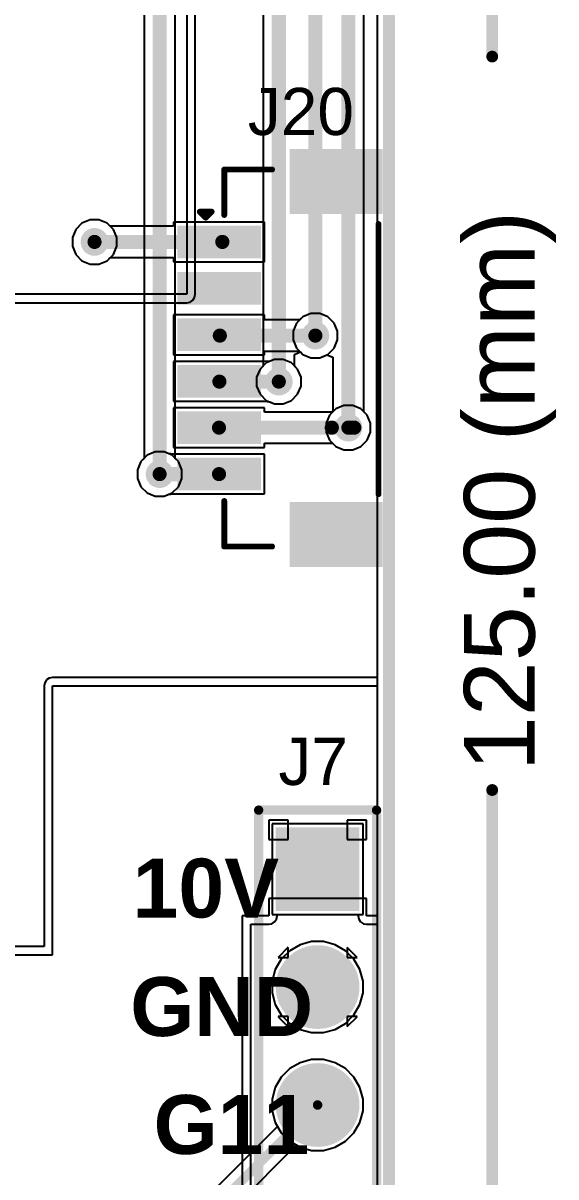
# Model space of a CAD drawing. Header units: inches. Extents: x 0 to 5376, y 0 to 5416.
# Drawn here: x 42.12 to 53.6, y 45.87 to 70.71 of the extents above; entities that cross this region are included whole.
import ezdxf

# ---------------------------------------------------------------- set-up
doc = ezdxf.new("R2010")
doc.units = ezdxf.units.IN
for name, color, linetype in [('Board Outline', 216, 'Continuous'), ('Bottom Layer', 5, 'Continuous'), ('Bottom Solder', 6, 'Continuous'), ('Dimensions', 6, 'Continuous'), ('Layer 1', 16, 'Continuous'), ('Layer 2', 76, 'Continuous'), ('Multi-Layer', 9, 'Continuous'), ('Pad Holes', 156, 'Continuous'), ('Top Layer', 1, 'Continuous'), ('Top Overlay', 2, 'Continuous'), ('Top Paste', 8, 'Continuous'), ('Top Solder', 216, 'Continuous'), ('Via Holes', 16, 'Continuous')]:
    doc.layers.add(name, color=color, linetype=linetype)
doc.styles.add('Arial', font='', dxfattribs={"height": 0.2})
doc.styles.add('Arial_Bold', font='', dxfattribs={"height": 0.2})
doc.styles.get('Arial').set_extended_font_data('Arial')
doc.styles.get('Arial_Bold').set_extended_font_data('Arial', bold=True)

msp = doc.modelspace()

# ---------------------------------------------------------------- hatches: boundary and pattern name
at = {"layer": 'Bottom Layer'}
h = msp.add_hatch(color=5, dxfattribs=at)
edge = h.paths.add_edge_path()
edge.add_arc((43.655, 66), 0.3, 0, 360)
h = msp.add_hatch(color=5, dxfattribs=at)
edge = h.paths.add_edge_path()
edge.add_arc((48.412, 63.983), 0.3, 0, 360)
h = msp.add_hatch(color=5, dxfattribs=at)
edge = h.paths.add_edge_path()
edge.add_arc((47.625, 62.992), 0.3, 0, 360)
h = msp.add_hatch(color=5, dxfattribs=at)
edge = h.paths.add_edge_path()
edge.add_arc((49.124, 62.001), 0.3, 0, 360)
h = msp.add_hatch(color=5, dxfattribs=at)
edge = h.paths.add_edge_path()
edge.add_arc((45.057, 61), 0.3, 0, 360)
msp.add_hatch(color=5, dxfattribs=at).paths.add_polyline_path([(49.261, 53.294), (49.261, 51.694), (47.661, 51.694), (47.661, 53.294)])
h = msp.add_hatch(color=5, dxfattribs=at)
edge = h.paths.add_edge_path()
edge.add_arc((48.461, 49.954), 0.8, 0, 360)
h = msp.add_hatch(color=5, dxfattribs=at)
edge = h.paths.add_edge_path()
edge.add_arc((48.461, 47.414), 0.8, 0, 360)
at = {"layer": 'Bottom Solder'}
msp.add_hatch(color=6, dxfattribs=at).paths.add_polyline_path([(49.363, 53.396), (49.363, 51.593), (47.56, 51.593), (47.56, 53.396)])
h = msp.add_hatch(color=6, dxfattribs=at)
edge = h.paths.add_edge_path()
edge.add_arc((48.461, 49.954), 0.902, 0, 360)
h = msp.add_hatch(color=6, dxfattribs=at)
edge = h.paths.add_edge_path()
edge.add_arc((48.461, 47.414), 0.902, 0, 360)
at = {"layer": 'Layer 1'}
h = msp.add_hatch(color=16, dxfattribs=at)
edge = h.paths.add_edge_path()
edge.add_arc((43.655, 66), 0.3, 0, 360)
h = msp.add_hatch(color=16, dxfattribs=at)
edge = h.paths.add_edge_path()
edge.add_arc((48.412, 63.983), 0.3, 0, 360)
h = msp.add_hatch(color=16, dxfattribs=at)
edge = h.paths.add_edge_path()
edge.add_arc((47.625, 62.992), 0.3, 0, 360)
h = msp.add_hatch(color=16, dxfattribs=at)
edge = h.paths.add_edge_path()
edge.add_arc((49.124, 62.001), 0.3, 0, 360)
h = msp.add_hatch(color=16, dxfattribs=at)
edge = h.paths.add_edge_path()
edge.add_arc((45.057, 61), 0.3, 0, 360)
msp.add_hatch(color=16, dxfattribs=at).paths.add_polyline_path([(49.261, 53.294), (49.261, 51.694), (47.661, 51.694), (47.661, 53.294)])
h = msp.add_hatch(color=16, dxfattribs=at)
edge = h.paths.add_edge_path()
edge.add_arc((48.461, 49.954), 0.8, 0, 360)
h = msp.add_hatch(color=16, dxfattribs=at)
edge = h.paths.add_edge_path()
edge.add_arc((48.461, 47.414), 0.8, 0, 360)
at = {"layer": 'Layer 2'}
h = msp.add_hatch(color=76, dxfattribs=at)
edge = h.paths.add_edge_path()
edge.add_arc((43.655, 66), 0.3, 0, 360)
h = msp.add_hatch(color=76, dxfattribs=at)
edge = h.paths.add_edge_path()
edge.add_arc((48.412, 63.983), 0.3, 0, 360)
h = msp.add_hatch(color=76, dxfattribs=at)
edge = h.paths.add_edge_path()
edge.add_arc((47.625, 62.992), 0.3, 0, 360)
h = msp.add_hatch(color=76, dxfattribs=at)
edge = h.paths.add_edge_path()
edge.add_arc((49.124, 62.001), 0.3, 0, 360)
h = msp.add_hatch(color=76, dxfattribs=at)
edge = h.paths.add_edge_path()
edge.add_arc((45.057, 61), 0.3, 0, 360)
msp.add_hatch(color=76, dxfattribs=at).paths.add_polyline_path([(49.261, 53.294), (49.261, 51.694), (47.661, 51.694), (47.661, 53.294)])
h = msp.add_hatch(color=76, dxfattribs=at)
edge = h.paths.add_edge_path()
edge.add_arc((48.461, 49.954), 0.8, 0, 360)
h = msp.add_hatch(color=76, dxfattribs=at)
edge = h.paths.add_edge_path()
edge.add_arc((48.461, 47.414), 0.8, 0, 360)
at = {"layer": 'Multi-Layer'}
msp.add_hatch(color=9, dxfattribs=at).paths.add_polyline_path([(49.261, 53.294), (49.261, 51.694), (47.661, 51.694), (47.661, 53.294)])
h = msp.add_hatch(color=9, dxfattribs=at)
edge = h.paths.add_edge_path()
edge.add_arc((48.461, 49.954), 0.8, 0, 360)
h = msp.add_hatch(color=9, dxfattribs=at)
edge = h.paths.add_edge_path()
edge.add_arc((48.461, 47.414), 0.8, 0, 360)
at = {"layer": 'Pad Holes'}
h = msp.add_hatch(color=7, dxfattribs=at)
edge = h.paths.add_edge_path()
edge.add_arc((48.461, 52.494), 0.475, 0, 360)
h = msp.add_hatch(color=7, dxfattribs=at)
edge = h.paths.add_edge_path()
edge.add_arc((48.461, 49.954), 0.475, 0, 360)
h = msp.add_hatch(color=7, dxfattribs=at)
edge = h.paths.add_edge_path()
edge.add_arc((48.461, 47.414), 0.475, 0, 360)
at = {"layer": 'Top Layer'}
for points in [[(49.762, 67.9), (49.762, 66.7), (47.962, 66.7), (47.962, 67.9)], [(47.137, 66.25), (47.137, 65.75), (45.537, 65.75), (45.537, 66.25)], [(47.137, 65.25), (47.137, 64.75), (45.537, 64.75), (45.537, 65.25)], [(47.137, 64.25), (47.137, 63.75), (45.537, 63.75), (45.537, 64.25)], [(47.137, 63.25), (47.137, 62.75), (45.537, 62.75), (45.537, 63.25)], [(47.137, 62.25), (47.137, 61.75), (45.537, 61.75), (45.537, 62.25)], [(47.137, 61.25), (47.137, 60.75), (45.537, 60.75), (45.537, 61.25)], [(49.762, 60.3), (49.762, 59.1), (47.962, 59.1), (47.962, 60.3)], [(49.261, 53.294), (49.261, 51.694), (47.661, 51.694), (47.661, 53.294)]]:
    msp.add_hatch(color=1, dxfattribs=at).paths.add_polyline_path(points)
h = msp.add_hatch(color=1, dxfattribs=at)
edge = h.paths.add_edge_path()
edge.add_arc((43.655, 66), 0.3, 0, 360)
h = msp.add_hatch(color=1, dxfattribs=at)
edge = h.paths.add_edge_path()
edge.add_arc((48.412, 63.983), 0.3, 0, 360)
h = msp.add_hatch(color=1, dxfattribs=at)
edge = h.paths.add_edge_path()
edge.add_arc((47.625, 62.992), 0.3, 0, 360)
h = msp.add_hatch(color=1, dxfattribs=at)
edge = h.paths.add_edge_path()
edge.add_arc((49.124, 62.001), 0.3, 0, 360)
h = msp.add_hatch(color=1, dxfattribs=at)
edge = h.paths.add_edge_path()
edge.add_arc((45.057, 61), 0.3, 0, 360)
h = msp.add_hatch(color=1, dxfattribs=at)
edge = h.paths.add_edge_path()
edge.add_arc((48.461, 49.954), 0.8, 0, 360)
h = msp.add_hatch(color=1, dxfattribs=at)
edge = h.paths.add_edge_path()
edge.add_arc((48.461, 47.414), 0.8, 0, 360)
at = {"layer": 'Top Paste'}
for points in [[(49.762, 67.9), (49.762, 66.7), (47.962, 66.7), (47.962, 67.9)], [(47.137, 66.25), (47.137, 65.75), (45.537, 65.75), (45.537, 66.25)], [(47.137, 65.25), (47.137, 64.75), (45.537, 64.75), (45.537, 65.25)], [(47.137, 64.25), (47.137, 63.75), (45.537, 63.75), (45.537, 64.25)], [(47.137, 63.25), (47.137, 62.75), (45.537, 62.75), (45.537, 63.25)], [(47.137, 62.25), (47.137, 61.75), (45.537, 61.75), (45.537, 62.25)], [(47.137, 61.25), (47.137, 60.75), (45.537, 60.75), (45.537, 61.25)], [(49.762, 60.3), (49.762, 59.1), (47.962, 59.1), (47.962, 60.3)]]:
    msp.add_hatch(color=8, dxfattribs=at).paths.add_polyline_path(points)
at = {"layer": 'Top Solder'}
for points in [[(49.864, 68.002), (49.864, 66.598), (47.86, 66.598), (47.86, 68.002)], [(47.239, 66.352), (47.239, 65.648), (45.436, 65.648), (45.436, 66.352)], [(47.239, 65.352), (47.239, 64.648), (45.436, 64.648), (45.436, 65.352)], [(47.239, 64.352), (47.239, 63.648), (45.436, 63.648), (45.436, 64.352)], [(47.239, 63.352), (47.239, 62.648), (45.436, 62.648), (45.436, 63.352)], [(47.239, 62.352), (47.239, 61.648), (45.436, 61.648), (45.436, 62.352)], [(47.239, 61.352), (47.239, 60.648), (45.436, 60.648), (45.436, 61.352)], [(49.864, 60.402), (49.864, 58.998), (47.86, 58.998), (47.86, 60.402)], [(49.363, 53.396), (49.363, 51.593), (47.56, 51.593), (47.56, 53.396)]]:
    msp.add_hatch(color=216, dxfattribs=at).paths.add_polyline_path(points)
h = msp.add_hatch(color=216, dxfattribs=at)
edge = h.paths.add_edge_path()
edge.add_arc((48.461, 49.954), 0.902, 0, 360)
h = msp.add_hatch(color=216, dxfattribs=at)
edge = h.paths.add_edge_path()
edge.add_arc((48.461, 47.414), 0.902, 0, 360)
at = {"layer": 'Via Holes'}
h = msp.add_hatch(color=7, dxfattribs=at)
edge = h.paths.add_edge_path()
edge.add_arc((43.655, 66), 0.15, 0, 360)
h = msp.add_hatch(color=7, dxfattribs=at)
edge = h.paths.add_edge_path()
edge.add_arc((48.412, 63.983), 0.15, 0, 360)
h = msp.add_hatch(color=7, dxfattribs=at)
edge = h.paths.add_edge_path()
edge.add_arc((47.625, 62.992), 0.15, 0, 360)
h = msp.add_hatch(color=7, dxfattribs=at)
edge = h.paths.add_edge_path()
edge.add_arc((49.124, 62.001), 0.15, 0, 360)
h = msp.add_hatch(color=7, dxfattribs=at)
edge = h.paths.add_edge_path()
edge.add_arc((45.057, 61), 0.15, 0, 360)

# ---------------------------------------------------------------- linework, layer by layer
at = {"layer": 'Board Outline'}
msp.add_lwpolyline([(50, 0, 0.254, 0.254, 0), (50, 125, 0.254, 0.254, 0)], format="xyseb", dxfattribs=at)
at = {"layer": 'Bottom Layer'}
for p, q in [((49.741, 118.135), (49.741, 56.62)), ((45.644, 86.919), (45.644, 64.872)), ((45.825, 64.872), (45.825, 86.919)), ((45.644, 64.872), (38.024, 64.872)), ((45.811, 64.802), (45.825, 64.872)), ((38.024, 64.69), (45.644, 64.69)), ((45.644, 64.69), (45.713, 64.704)), ((45.713, 64.704), (45.772, 64.743)), ((45.772, 64.743), (45.811, 64.802)), ((48.142, 64.388), (48.007, 64.253)), ((48.317, 64.46), (48.142, 64.388)), ((48.507, 64.46), (48.317, 64.46)), ((48.683, 64.388), (48.507, 64.46)), ((48.817, 64.253), (48.683, 64.388)), ((48.007, 64.253), (47.935, 64.078)), ((48.89, 64.078), (48.817, 64.253)), ((47.935, 64.078), (47.935, 63.888)), ((47.935, 63.888), (48.007, 63.712)), ((48.817, 63.712), (48.89, 63.888)), ((48.89, 63.888), (48.89, 64.078)), ((48.007, 63.712), (48.142, 63.578)), ((48.683, 63.578), (48.817, 63.712)), ((47.354, 63.397), (47.22, 63.263)), ((47.53, 63.47), (47.354, 63.397)), ((47.72, 63.47), (47.53, 63.47)), ((47.896, 63.397), (47.72, 63.47)), ((48.03, 63.263), (47.896, 63.397)), ((48.142, 63.578), (48.317, 63.505)), ((48.317, 63.505), (48.507, 63.505)), ((48.507, 63.505), (48.683, 63.578)), ((47.22, 63.263), (47.147, 63.087)), ((48.103, 63.087), (48.03, 63.263)), ((47.147, 63.087), (47.147, 62.897)), ((47.147, 62.897), (47.22, 62.721)), ((48.03, 62.721), (48.103, 62.897)), ((48.103, 62.897), (48.103, 63.087)), ((47.22, 62.721), (47.354, 62.587)), ((47.896, 62.587), (48.03, 62.721)), ((47.354, 62.587), (47.53, 62.514)), ((47.53, 62.514), (47.72, 62.514)), ((47.72, 62.514), (47.896, 62.587)), ((48.853, 62.406), (48.719, 62.272)), ((49.029, 62.479), (48.853, 62.406)), ((49.219, 62.479), (49.029, 62.479)), ((49.394, 62.406), (49.219, 62.479)), ((49.529, 62.272), (49.394, 62.406)), ((48.719, 62.272), (48.646, 62.096)), ((49.601, 62.096), (49.529, 62.272)), ((48.646, 62.096), (48.646, 61.906)), ((48.646, 61.906), (48.719, 61.731)), ((49.529, 61.731), (49.601, 61.906)), ((49.601, 61.906), (49.601, 62.096)), ((48.719, 61.731), (48.853, 61.596)), ((49.394, 61.596), (49.529, 61.731)), ((44.787, 61.405), (44.652, 61.271)), ((44.962, 61.478), (44.787, 61.405)), ((45.152, 61.478), (44.962, 61.478)), ((45.328, 61.405), (45.152, 61.478)), ((45.462, 61.271), (45.328, 61.405)), ((48.853, 61.596), (49.029, 61.524)), ((49.029, 61.524), (49.219, 61.524)), ((49.219, 61.524), (49.394, 61.596)), ((44.652, 61.271), (44.579, 61.095)), ((45.535, 61.095), (45.462, 61.271)), ((44.579, 61.095), (44.579, 60.905)), ((44.579, 60.905), (44.652, 60.729)), ((45.462, 60.729), (45.535, 60.905)), ((45.535, 60.905), (45.535, 61.095)), ((44.652, 60.729), (44.787, 60.595)), ((45.328, 60.595), (45.462, 60.729)), ((44.787, 60.595), (44.962, 60.522)), ((44.962, 60.522), (45.152, 60.522)), ((45.152, 60.522), (45.328, 60.595)), ((42.581, 56.508), (42.567, 56.439)), ((42.567, 56.439), (42.567, 50.829)), ((42.62, 56.567), (42.581, 56.508)), ((42.679, 56.606), (42.62, 56.567)), ((42.748, 56.62), (42.679, 56.606)), ((49.741, 56.62), (42.748, 56.62)), ((42.748, 50.648), (42.748, 56.439)), ((42.748, 56.439), (49.741, 56.439)), ((49.741, 56.439), (49.741, 51.486)), ((47.826, 53.548), (47.407, 53.548)), ((47.407, 53.548), (47.407, 53.129)), ((47.826, 53.129), (47.826, 53.548)), ((49.515, 53.548), (49.096, 53.548)), ((49.096, 53.548), (49.096, 53.129)), ((49.515, 53.129), (49.515, 53.548)), ((47.407, 53.129), (47.826, 53.129)), ((49.096, 53.129), (49.515, 53.129)), ((48.461, 51.859), (47.407, 51.859)), ((47.407, 51.859), (47.407, 51.486)), ((49.515, 51.859), (48.461, 51.859)), ((49.515, 51.486), (49.515, 51.859)), ((47.407, 51.486), (46.838, 51.486)), ((46.838, 51.486), (46.838, 43.028)), ((47.575, 51.416), (47.588, 51.486)), ((47.588, 51.486), (47.588, 51.516)), ((47.588, 51.516), (49.334, 51.516)), ((49.334, 51.516), (49.334, 51.486)), ((49.334, 51.486), (49.348, 51.416)), ((49.741, 51.486), (49.515, 51.486)), ((47.019, 43.028), (47.019, 51.305)), ((47.019, 51.305), (47.407, 51.305)), ((47.407, 51.305), (47.477, 51.318)), ((47.477, 51.318), (47.535, 51.358)), ((47.535, 51.358), (47.575, 51.416)), ((49.348, 51.416), (49.387, 51.358)), ((49.387, 51.358), (49.446, 51.318)), ((49.446, 51.318), (49.515, 51.305)), ((49.515, 51.305), (49.741, 51.305)), ((49.741, 51.305), (49.741, 51.178)), ((49.741, 51.178), (49.741, 30.326)), ((42.567, 50.829), (36.851, 50.829)), ((47.814, 50.798), (47.618, 50.601)), ((47.826, 50.805), (47.814, 50.798)), ((47.826, 50.589), (47.826, 50.805)), ((49.108, 50.798), (49.096, 50.805)), ((49.096, 50.805), (49.096, 50.589)), ((49.305, 50.601), (49.108, 50.798)), ((36.834, 50.648), (42.748, 50.648)), ((47.618, 50.601), (47.611, 50.589)), ((47.611, 50.589), (47.826, 50.589)), ((49.096, 50.589), (49.312, 50.589)), ((49.312, 50.589), (49.305, 50.601)), ((47.826, 49.319), (47.611, 49.319)), ((47.611, 49.319), (47.618, 49.307)), ((47.618, 49.307), (47.814, 49.111)), ((47.826, 49.104), (47.826, 49.319)), ((49.312, 49.319), (49.096, 49.319)), ((49.096, 49.319), (49.096, 49.104)), ((49.108, 49.111), (49.305, 49.307)), ((49.305, 49.307), (49.312, 49.319)), ((47.814, 49.111), (47.826, 49.104)), ((49.096, 49.104), (49.108, 49.111)), ((48.084, 48.325), (47.861, 48.197)), ((48.332, 48.392), (48.084, 48.325)), ((48.59, 48.392), (48.332, 48.392)), ((48.839, 48.325), (48.59, 48.392)), ((49.062, 48.197), (48.839, 48.325)), ((47.679, 48.015), (47.55, 47.792)), ((47.861, 48.197), (47.679, 48.015)), ((49.244, 48.015), (49.062, 48.197)), ((49.372, 47.792), (49.244, 48.015)), ((47.55, 47.792), (47.483, 47.543)), ((49.439, 47.543), (49.372, 47.792)), ((47.483, 47.543), (47.483, 47.286)), ((49.439, 47.286), (49.439, 47.543)), ((47.483, 47.286), (47.55, 47.037)), ((49.372, 47.037), (49.439, 47.286)), ((47.55, 47.037), (47.679, 46.814)), ((49.244, 46.814), (49.372, 47.037)), ((47.679, 46.814), (47.861, 46.632)), ((49.062, 46.632), (49.244, 46.814)), ((47.861, 46.632), (48.084, 46.503)), ((48.084, 46.503), (48.332, 46.436)), ((48.59, 46.436), (48.839, 46.503)), ((48.839, 46.503), (49.062, 46.632)), ((48.332, 46.436), (48.59, 46.436))]:
    msp.add_line(p, q, dxfattribs=at)
at = {"layer": 'Dimensions'}
for points in [[(52.222, 69.991, 0.254, 0.254, 0), (52.222, 125, 0.254, 0.254, 0)], [(52.222, 0, 0.254, 0.254, 0), (52.222, 54.197, 0.254, 0.254, 0)]]:
    msp.add_lwpolyline(points, format="xyseb", dxfattribs=at)
for points in [[(52.159, 69.991, 0.127, 0.127, 1), (52.286, 69.991, 0.127, 0.127, 1)], [(52.159, 54.197, 0.127, 0.127, 1), (52.286, 54.197, 0.127, 0.127, 1)]]:
    msp.add_lwpolyline(points, format="xyseb", close=True, dxfattribs=at)
at = {"layer": 'Layer 1'}
for p, q in [((49.741, 118.135), (49.741, 30.326)), ((45.394, 61.339), (45.394, 97.005)), ((44.721, 96.866), (44.721, 61.339)), ((43.384, 66.405), (43.25, 66.271)), ((43.56, 66.478), (43.384, 66.405)), ((43.75, 66.478), (43.56, 66.478)), ((43.926, 66.405), (43.75, 66.478)), ((44.06, 66.271), (43.926, 66.405)), ((43.25, 66.271), (43.177, 66.095)), ((43.177, 66.095), (43.177, 65.905)), ((44.133, 66.095), (44.06, 66.271)), ((44.133, 65.905), (44.133, 66.095)), ((43.177, 65.905), (43.25, 65.729)), ((44.06, 65.729), (44.133, 65.905)), ((43.25, 65.729), (43.384, 65.595)), ((43.926, 65.595), (44.06, 65.729)), ((43.384, 65.595), (43.56, 65.522)), ((43.56, 65.522), (43.75, 65.522)), ((43.75, 65.522), (43.926, 65.595)), ((48.142, 64.388), (48.007, 64.253)), ((48.317, 64.46), (48.142, 64.388)), ((48.507, 64.46), (48.317, 64.46)), ((48.683, 64.388), (48.507, 64.46)), ((48.817, 64.253), (48.683, 64.388)), ((48.007, 64.253), (47.935, 64.078)), ((48.89, 64.078), (48.817, 64.253)), ((47.935, 64.078), (47.935, 63.888)), ((47.935, 63.888), (48.007, 63.712)), ((48.817, 63.712), (48.89, 63.888)), ((48.89, 63.888), (48.89, 64.078)), ((48.007, 63.712), (48.142, 63.578)), ((48.683, 63.578), (48.817, 63.712)), ((47.354, 63.397), (47.22, 63.263)), ((47.53, 63.47), (47.354, 63.397)), ((47.72, 63.47), (47.53, 63.47)), ((47.896, 63.397), (47.72, 63.47)), ((48.03, 63.263), (47.896, 63.397)), ((48.142, 63.578), (48.317, 63.505)), ((48.317, 63.505), (48.507, 63.505)), ((48.507, 63.505), (48.683, 63.578)), ((47.22, 63.263), (47.147, 63.087)), ((48.103, 63.087), (48.03, 63.263)), ((47.147, 63.087), (47.147, 62.897)), ((47.147, 62.897), (47.22, 62.721)), ((48.03, 62.721), (48.103, 62.897)), ((48.103, 62.897), (48.103, 63.087)), ((47.22, 62.721), (47.354, 62.587)), ((47.896, 62.587), (48.03, 62.721)), ((47.354, 62.587), (47.53, 62.514)), ((47.53, 62.514), (47.72, 62.514)), ((47.72, 62.514), (47.896, 62.587)), ((48.853, 62.406), (48.719, 62.272)), ((49.029, 62.479), (48.853, 62.406)), ((49.219, 62.479), (49.029, 62.479)), ((49.394, 62.406), (49.219, 62.479)), ((49.529, 62.272), (49.394, 62.406)), ((48.719, 62.272), (48.646, 62.096)), ((49.601, 62.096), (49.529, 62.272)), ((48.646, 62.096), (48.646, 61.906)), ((48.646, 61.906), (48.719, 61.731)), ((49.529, 61.731), (49.601, 61.906)), ((49.601, 61.906), (49.601, 62.096)), ((48.719, 61.731), (48.853, 61.596)), ((49.394, 61.596), (49.529, 61.731)), ((48.853, 61.596), (49.029, 61.524)), ((49.029, 61.524), (49.219, 61.524)), ((49.219, 61.524), (49.394, 61.596)), ((44.652, 61.271), (44.579, 61.095)), ((44.721, 61.339), (44.652, 61.271)), ((45.462, 61.271), (45.394, 61.339)), ((45.535, 61.095), (45.462, 61.271)), ((44.579, 61.095), (44.579, 60.905)), ((44.579, 60.905), (44.652, 60.729)), ((45.462, 60.729), (45.535, 60.905)), ((45.535, 60.905), (45.535, 61.095)), ((44.652, 60.729), (44.787, 60.595)), ((45.328, 60.595), (45.462, 60.729)), ((44.787, 60.595), (44.962, 60.522)), ((44.962, 60.522), (45.152, 60.522)), ((45.152, 60.522), (45.328, 60.595)), ((49.439, 53.472), (47.483, 53.472)), ((47.483, 53.472), (47.483, 51.516)), ((49.439, 51.516), (49.439, 53.472)), ((47.483, 51.516), (49.439, 51.516)), ((47.814, 50.798), (47.618, 50.601)), ((47.826, 50.805), (47.814, 50.798)), ((47.826, 50.589), (47.826, 50.805)), ((49.108, 50.798), (49.096, 50.805)), ((49.096, 50.805), (49.096, 50.589)), ((49.305, 50.601), (49.108, 50.798)), ((47.618, 50.601), (47.611, 50.589)), ((47.611, 50.589), (47.826, 50.589)), ((49.096, 50.589), (49.312, 50.589)), ((49.312, 50.589), (49.305, 50.601)), ((47.826, 49.319), (47.611, 49.319)), ((47.611, 49.319), (47.618, 49.307)), ((47.618, 49.307), (47.814, 49.111)), ((47.826, 49.104), (47.826, 49.319)), ((49.312, 49.319), (49.096, 49.319)), ((49.096, 49.319), (49.096, 49.104)), ((49.108, 49.111), (49.305, 49.307)), ((49.305, 49.307), (49.312, 49.319)), ((47.814, 49.111), (47.826, 49.104)), ((49.096, 49.104), (49.108, 49.111)), ((48.084, 48.325), (47.861, 48.197)), ((48.332, 48.392), (48.084, 48.325)), ((48.59, 48.392), (48.332, 48.392)), ((48.839, 48.325), (48.59, 48.392)), ((49.062, 48.197), (48.839, 48.325)), ((47.679, 48.015), (47.55, 47.792)), ((47.861, 48.197), (47.679, 48.015)), ((49.244, 48.015), (49.062, 48.197)), ((49.372, 47.792), (49.244, 48.015)), ((47.55, 47.792), (47.483, 47.543)), ((49.439, 47.543), (49.372, 47.792)), ((47.483, 47.543), (47.483, 47.286)), ((49.439, 47.286), (49.439, 47.543)), ((47.483, 47.286), (47.55, 47.037)), ((49.372, 47.037), (49.439, 47.286)), ((47.55, 47.037), (47.679, 46.814)), ((49.244, 46.814), (49.372, 47.037)), ((47.679, 46.814), (47.861, 46.632)), ((49.062, 46.632), (49.244, 46.814)), ((47.861, 46.632), (48.084, 46.503)), ((48.084, 46.503), (48.332, 46.436)), ((48.59, 46.436), (48.839, 46.503)), ((48.839, 46.503), (49.062, 46.632)), ((48.332, 46.436), (48.59, 46.436))]:
    msp.add_line(p, q, dxfattribs=at)
msp.add_lwpolyline([(45.057, 61, 0.305, 0.305, 0), (45.057, 97.005, 0.305, 0.305, 0)], format="xyseb", dxfattribs=at)
msp.add_lwpolyline([(44.981, 61, 0.152, 0.152, 1), (45.133, 61, 0.152, 0.152, 1)], format="xyseb", close=True, dxfattribs=at)
at = {"layer": 'Layer 2'}
for p, q in [((49.741, 117.627), (49.741, 24.989)), ((49.46, 62.34), (49.46, 104.419)), ((47.288, 99.816), (47.288, 63.331)), ((47.962, 63.578), (48.089, 63.631)), ((48.089, 63.631), (48.142, 63.578)), ((47.962, 63.331), (47.962, 63.578)), ((48.142, 63.578), (48.317, 63.505)), ((48.317, 63.505), (48.507, 63.505)), ((48.507, 63.505), (48.66, 63.568)), ((48.66, 63.568), (48.787, 63.515)), ((48.787, 63.515), (48.787, 62.34)), ((47.22, 63.263), (47.147, 63.087)), ((47.288, 63.331), (47.22, 63.263)), ((48.03, 63.263), (47.962, 63.331)), ((48.103, 63.087), (48.03, 63.263)), ((47.147, 63.087), (47.147, 62.897)), ((47.147, 62.897), (47.22, 62.721)), ((48.03, 62.721), (48.103, 62.897)), ((48.103, 62.897), (48.103, 63.087)), ((47.22, 62.721), (47.354, 62.587)), ((47.896, 62.587), (48.03, 62.721)), ((47.354, 62.587), (47.53, 62.514)), ((47.53, 62.514), (47.72, 62.514)), ((47.72, 62.514), (47.896, 62.587)), ((48.719, 62.272), (48.646, 62.096)), ((48.787, 62.34), (48.719, 62.272)), ((49.529, 62.272), (49.46, 62.34)), ((49.601, 62.096), (49.529, 62.272)), ((48.646, 62.096), (48.646, 61.906)), ((48.646, 61.906), (48.719, 61.731)), ((49.529, 61.731), (49.601, 61.906)), ((49.601, 61.906), (49.601, 62.096)), ((48.719, 61.731), (48.853, 61.596)), ((49.394, 61.596), (49.529, 61.731)), ((44.787, 61.405), (44.652, 61.271)), ((44.962, 61.478), (44.787, 61.405)), ((45.152, 61.478), (44.962, 61.478)), ((45.328, 61.405), (45.152, 61.478)), ((45.462, 61.271), (45.328, 61.405)), ((48.853, 61.596), (49.029, 61.524)), ((49.029, 61.524), (49.219, 61.524)), ((49.219, 61.524), (49.394, 61.596)), ((44.652, 61.271), (44.579, 61.095)), ((45.535, 61.095), (45.462, 61.271)), ((44.579, 61.095), (44.579, 60.905)), ((44.579, 60.905), (44.652, 60.729)), ((45.462, 60.729), (45.535, 60.905)), ((45.535, 60.905), (45.535, 61.095)), ((44.652, 60.729), (44.787, 60.595)), ((45.328, 60.595), (45.462, 60.729)), ((44.787, 60.595), (44.962, 60.522)), ((44.962, 60.522), (45.152, 60.522)), ((45.152, 60.522), (45.328, 60.595)), ((49.439, 53.472), (47.483, 53.472)), ((47.483, 53.472), (47.483, 51.516)), ((49.439, 51.516), (49.439, 53.472)), ((47.483, 51.516), (49.439, 51.516)), ((47.861, 50.737), (47.679, 50.555)), ((48.084, 50.865), (47.861, 50.737)), ((48.332, 50.932), (48.084, 50.865)), ((48.59, 50.932), (48.332, 50.932)), ((48.839, 50.865), (48.59, 50.932)), ((49.062, 50.737), (48.839, 50.865)), ((49.244, 50.555), (49.062, 50.737)), ((47.679, 50.555), (47.55, 50.332)), ((49.372, 50.332), (49.244, 50.555)), ((47.55, 50.332), (47.483, 50.083)), ((49.439, 50.083), (49.372, 50.332)), ((47.483, 50.083), (47.483, 49.826)), ((49.439, 49.826), (49.439, 50.083)), ((47.483, 49.826), (47.55, 49.577)), ((49.372, 49.577), (49.439, 49.826)), ((47.55, 49.577), (47.679, 49.354)), ((49.244, 49.354), (49.372, 49.577)), ((47.679, 49.354), (47.861, 49.172)), ((49.062, 49.172), (49.244, 49.354)), ((47.861, 49.172), (48.084, 49.043)), ((48.084, 49.043), (48.332, 48.976)), ((48.332, 48.976), (48.59, 48.976)), ((48.59, 48.976), (48.839, 49.043)), ((48.839, 49.043), (49.062, 49.172)), ((48.084, 48.325), (47.861, 48.197)), ((48.332, 48.392), (48.084, 48.325)), ((48.59, 48.392), (48.332, 48.392)), ((48.839, 48.325), (48.59, 48.392)), ((49.062, 48.197), (48.839, 48.325)), ((47.679, 48.015), (47.55, 47.792)), ((47.861, 48.197), (47.679, 48.015)), ((49.244, 48.015), (49.062, 48.197)), ((49.372, 47.792), (49.244, 48.015)), ((47.55, 47.792), (47.483, 47.543)), ((49.439, 47.543), (49.372, 47.792)), ((47.483, 47.543), (47.483, 47.286)), ((49.439, 47.286), (49.439, 47.543)), ((47.483, 47.286), (47.55, 47.037)), ((49.372, 47.037), (49.439, 47.286)), ((47.55, 47.037), (47.598, 46.954)), ((49.244, 46.814), (49.372, 47.037)), ((47.598, 46.954), (43.156, 42.512)), ((49.062, 46.632), (49.244, 46.814)), ((43.643, 42.193), (48.001, 46.551)), ((48.001, 46.551), (48.084, 46.503)), ((48.084, 46.503), (48.332, 46.436)), ((48.59, 46.436), (48.839, 46.503)), ((48.839, 46.503), (49.062, 46.632)), ((48.332, 46.436), (48.59, 46.436))]:
    msp.add_line(p, q, dxfattribs=at)
for points in [[(47.625, 62.992, 0.305, 0.305, 0), (47.625, 104.394, 0.305, 0.305, 0)], [(48.412, 63.983, 0.305, 0.305, 0), (48.412, 104.343, 0.305, 0.305, 0)], [(49.124, 62.001, 0.305, 0.305, 0), (49.124, 104.419, 0.305, 0.305, 0)], [(43.358, 42.311, 0.203, 0.203, 0), (48.461, 47.414, 0.203, 0.203, 0)]]:
    msp.add_lwpolyline(points, format="xyseb", dxfattribs=at)
for points in [[(48.336, 63.983, 0.152, 0.152, 1), (48.489, 63.983, 0.152, 0.152, 1)], [(47.549, 62.992, 0.152, 0.152, 1), (47.701, 62.992, 0.152, 0.152, 1)], [(49.047, 62.001, 0.152, 0.152, 1), (49.2, 62.001, 0.152, 0.152, 1)], [(48.41, 47.414, 0.102, 0.102, 1), (48.512, 47.414, 0.102, 0.102, 1)]]:
    msp.add_lwpolyline(points, format="xyseb", close=True, dxfattribs=at)
at = {"layer": 'Top Layer'}
for p, q in [((49.741, 83.493), (49.741, 35.775)), ((43.384, 66.405), (43.25, 66.271)), ((43.56, 66.478), (43.384, 66.405)), ((43.75, 66.478), (43.56, 66.478)), ((43.926, 66.405), (43.75, 66.478)), ((43.994, 66.337), (43.926, 66.405)), ((47.315, 66.428), (45.359, 66.428)), ((45.359, 66.428), (45.359, 66.337)), ((47.315, 65.572), (47.315, 66.428)), ((43.25, 66.271), (43.177, 66.095)), ((43.177, 66.095), (43.177, 65.905)), ((45.359, 66.337), (43.994, 66.337)), ((43.177, 65.905), (43.25, 65.729)), ((43.25, 65.729), (43.384, 65.595)), ((43.926, 65.595), (43.994, 65.663)), ((43.994, 65.663), (45.359, 65.663)), ((45.359, 65.663), (45.359, 65.572)), ((43.384, 65.595), (43.56, 65.522)), ((43.56, 65.522), (43.75, 65.522)), ((43.75, 65.522), (43.926, 65.595)), ((45.359, 65.572), (47.315, 65.572)), ((47.315, 64.428), (45.359, 64.428)), ((45.359, 64.428), (45.359, 63.572)), ((47.315, 64.319), (47.315, 64.428)), ((48.142, 64.388), (48.073, 64.319)), ((48.317, 64.46), (48.142, 64.388)), ((48.507, 64.46), (48.317, 64.46)), ((48.683, 64.388), (48.507, 64.46)), ((48.817, 64.253), (48.683, 64.388)), ((48.073, 64.319), (47.315, 64.319)), ((48.89, 64.078), (48.817, 64.253)), ((48.817, 63.712), (48.89, 63.888)), ((48.89, 63.888), (48.89, 64.078)), ((47.315, 63.572), (47.315, 63.646)), ((47.315, 63.646), (48.073, 63.646)), ((48.073, 63.646), (48.142, 63.578)), ((48.683, 63.578), (48.817, 63.712)), ((45.359, 63.572), (47.315, 63.572)), ((47.315, 63.428), (45.359, 63.428)), ((45.359, 63.428), (45.359, 62.572)), ((47.44, 63.433), (47.315, 63.428)), ((47.315, 63.428), (47.315, 63.428)), ((47.315, 63.428), (47.315, 63.428)), ((47.53, 63.47), (47.44, 63.433)), ((47.72, 63.47), (47.53, 63.47)), ((47.896, 63.397), (47.72, 63.47)), ((48.03, 63.263), (47.896, 63.397)), ((48.142, 63.578), (48.317, 63.505)), ((48.317, 63.505), (48.507, 63.505)), ((48.507, 63.505), (48.683, 63.578)), ((48.103, 63.087), (48.03, 63.263)), ((48.03, 62.721), (48.103, 62.897)), ((48.103, 62.897), (48.103, 63.087)), ((47.896, 62.587), (48.03, 62.721)), ((45.359, 62.572), (47.315, 62.572)), ((47.315, 62.428), (45.359, 62.428)), ((45.359, 62.428), (45.359, 61.572)), ((47.315, 62.572), (47.315, 62.572)), ((47.315, 62.572), (47.434, 62.554)), ((47.315, 62.337), (47.315, 62.428)), ((47.434, 62.554), (47.53, 62.514)), ((47.53, 62.514), (47.72, 62.514)), ((47.72, 62.514), (47.896, 62.587)), ((48.853, 62.406), (48.785, 62.338)), ((49.029, 62.479), (48.853, 62.406)), ((49.219, 62.479), (49.029, 62.479)), ((49.394, 62.406), (49.219, 62.479)), ((49.529, 62.272), (49.394, 62.406)), ((48.761, 62.337), (47.315, 62.337)), ((48.768, 62.338), (48.761, 62.337)), ((48.785, 62.338), (48.768, 62.338)), ((49.601, 62.096), (49.529, 62.272)), ((49.529, 61.731), (49.601, 61.906)), ((49.601, 61.906), (49.601, 62.096)), ((47.315, 61.572), (47.315, 61.663)), ((47.315, 61.663), (48.767, 61.663)), ((48.767, 61.663), (48.774, 61.665)), ((48.774, 61.665), (48.785, 61.665)), ((48.785, 61.665), (48.853, 61.596)), ((49.394, 61.596), (49.529, 61.731)), ((44.787, 61.405), (44.652, 61.271)), ((44.962, 61.478), (44.787, 61.405)), ((45.152, 61.478), (44.962, 61.478)), ((45.238, 61.442), (45.152, 61.478)), ((45.359, 61.428), (45.238, 61.442)), ((45.359, 61.572), (47.315, 61.572)), ((47.315, 61.428), (45.359, 61.428)), ((45.359, 61.428), (45.359, 61.428)), ((45.359, 61.428), (45.359, 61.428)), ((47.315, 60.572), (47.315, 61.428)), ((48.853, 61.596), (49.029, 61.524)), ((49.029, 61.524), (49.219, 61.524)), ((49.219, 61.524), (49.394, 61.596)), ((44.652, 61.271), (44.579, 61.095)), ((44.579, 61.095), (44.579, 60.905)), ((44.579, 60.905), (44.652, 60.729)), ((44.652, 60.729), (44.787, 60.595)), ((44.787, 60.595), (44.962, 60.522)), ((44.962, 60.522), (45.152, 60.522)), ((45.152, 60.522), (45.238, 60.558)), ((45.238, 60.558), (45.359, 60.572)), ((45.359, 60.572), (45.359, 60.572)), ((45.359, 60.572), (45.359, 60.572)), ((45.359, 60.572), (47.315, 60.572)), ((49.439, 53.472), (47.483, 53.472)), ((47.483, 53.472), (47.483, 51.516)), ((49.439, 51.516), (49.439, 53.472)), ((47.483, 51.516), (49.439, 51.516)), ((47.814, 50.798), (47.618, 50.601)), ((47.826, 50.805), (47.814, 50.798)), ((47.826, 50.589), (47.826, 50.805)), ((49.108, 50.798), (49.096, 50.805)), ((49.096, 50.805), (49.096, 50.589)), ((49.305, 50.601), (49.108, 50.798)), ((47.618, 50.601), (47.611, 50.589)), ((47.611, 50.589), (47.826, 50.589)), ((49.096, 50.589), (49.312, 50.589)), ((49.312, 50.589), (49.305, 50.601)), ((47.826, 49.319), (47.611, 49.319)), ((47.611, 49.319), (47.618, 49.307)), ((47.618, 49.307), (47.814, 49.111)), ((47.826, 49.104), (47.826, 49.319)), ((49.312, 49.319), (49.096, 49.319)), ((49.096, 49.319), (49.096, 49.104)), ((49.108, 49.111), (49.305, 49.307)), ((49.305, 49.307), (49.312, 49.319)), ((47.814, 49.111), (47.826, 49.104)), ((49.096, 49.104), (49.108, 49.111)), ((48.084, 48.325), (47.861, 48.197)), ((48.332, 48.392), (48.084, 48.325)), ((48.59, 48.392), (48.332, 48.392)), ((48.839, 48.325), (48.59, 48.392)), ((49.062, 48.197), (48.839, 48.325)), ((47.679, 48.015), (47.55, 47.792)), ((47.861, 48.197), (47.679, 48.015)), ((49.244, 48.015), (49.062, 48.197)), ((49.372, 47.792), (49.244, 48.015)), ((47.55, 47.792), (47.483, 47.543)), ((49.439, 47.543), (49.372, 47.792)), ((47.483, 47.543), (47.483, 47.286)), ((49.439, 47.286), (49.439, 47.543)), ((47.483, 47.286), (47.55, 47.037)), ((49.372, 47.037), (49.439, 47.286)), ((47.55, 47.037), (47.679, 46.814)), ((49.244, 46.814), (49.372, 47.037)), ((47.679, 46.814), (47.861, 46.632)), ((49.062, 46.632), (49.244, 46.814)), ((47.861, 46.632), (48.084, 46.503)), ((48.084, 46.503), (48.332, 46.436)), ((48.59, 46.436), (48.839, 46.503)), ((48.839, 46.503), (49.062, 46.632)), ((48.332, 46.436), (48.59, 46.436))]:
    msp.add_line(p, q, dxfattribs=at)
for points in [[(43.655, 66, 0.305, 0.305, 0), (46.409, 66, 0.305, 0.305, 0)], [(46.354, 63.983, 0.305, 0.305, 0), (48.412, 63.983, 0.305, 0.305, 0)], [(46.345, 62.992, 0.305, 0.305, 0), (47.625, 62.992, 0.305, 0.305, 0)], [(46.337, 62, 0.305, 0.305, 0), (48.767, 62, 0.305, 0.305, 0)], [(48.767, 62, 0.305, 0.305, 0), (48.768, 62.001, 0.305, 0.305, 0)], [(48.768, 62.001, 0.305, 0.305, 0), (49.124, 62.001, 0.305, 0.305, 0)], [(49.124, 62.001, 0.305, 0.305, 0), (49.251, 62.001, 0.305, 0.305, 0)], [(45.057, 61, 0.305, 0.305, 0), (46.337, 61, 0.305, 0.305, 0)]]:
    msp.add_lwpolyline(points, format="xyseb", dxfattribs=at)
for points in [[(43.579, 66, 0.152, 0.152, 1), (43.731, 66, 0.152, 0.152, 1)], [(46.332, 66, 0.152, 0.152, 1), (46.485, 66, 0.152, 0.152, 1)], [(46.278, 63.983, 0.152, 0.152, 1), (46.431, 63.983, 0.152, 0.152, 1)], [(48.336, 63.983, 0.152, 0.152, 1), (48.489, 63.983, 0.152, 0.152, 1)], [(46.269, 62.992, 0.152, 0.152, 1), (46.421, 62.992, 0.152, 0.152, 1)], [(47.549, 62.992, 0.152, 0.152, 1), (47.701, 62.992, 0.152, 0.152, 1)], [(46.261, 62, 0.152, 0.152, 1), (46.413, 62, 0.152, 0.152, 1)], [(48.69, 62, 0.152, 0.152, 1), (48.843, 62, 0.152, 0.152, 1)], [(48.69, 62, 0.152, 0.152, 1), (48.843, 62, 0.152, 0.152, 1)], [(48.692, 62.001, 0.152, 0.152, 1), (48.844, 62.001, 0.152, 0.152, 1)], [(48.692, 62.001, 0.152, 0.152, 1), (48.844, 62.001, 0.152, 0.152, 1)], [(49.047, 62.001, 0.152, 0.152, 1), (49.2, 62.001, 0.152, 0.152, 1)], [(49.047, 62.001, 0.152, 0.152, 1), (49.2, 62.001, 0.152, 0.152, 1)], [(49.174, 62.001, 0.152, 0.152, 1), (49.327, 62.001, 0.152, 0.152, 1)], [(44.981, 61, 0.152, 0.152, 1), (45.133, 61, 0.152, 0.152, 1)], [(46.261, 61, 0.152, 0.152, 1), (46.413, 61, 0.152, 0.152, 1)]]:
    msp.add_lwpolyline(points, format="xyseb", close=True, dxfattribs=at)
at = {"layer": 'Top Overlay'}
for points in [[(46.45, 66.58, 0.127, 0.127, 0), (46.45, 67.559, 0.127, 0.127, 0)], [(46.45, 67.559, 0.127, 0.127, 0), (47.479, 67.559, 0.127, 0.127, 0)], [(45.923, 66.65, 0.127, 0.127, 0), (46.177, 66.65, 0.127, 0.127, 0)], [(45.923, 66.65, 0.127, 0.127, 0), (46.05, 66.523, 0.127, 0.127, 0)], [(46.05, 66.523, 0.127, 0.127, 0), (46.177, 66.65, 0.127, 0.127, 0)], [(49.773, 60.568, 0.127, 0.127, 0), (49.773, 66.384, 0.127, 0.127, 0)], [(46.45, 59.441, 0.127, 0.127, 0), (46.45, 60.42, 0.127, 0.127, 0)], [(46.45, 59.441, 0.127, 0.127, 0), (47.479, 59.441, 0.127, 0.127, 0)], [(47.191, 53.764, 0.2, 0.2, 0), (49.731, 53.764, 0.2, 0.2, 0)], [(47.191, 43.604, 0.2, 0.2, 0), (47.191, 53.764, 0.2, 0.2, 0)], [(49.731, 43.604, 0.2, 0.2, 0), (49.731, 53.764, 0.2, 0.2, 0)]]:
    msp.add_lwpolyline(points, format="xyseb", dxfattribs=at)
for points in [[(46.418, 67.559, 0.0635, 0.0635, 1), (46.481, 67.559, 0.0635, 0.0635, 1)], [(46.418, 67.559, 0.0635, 0.0635, 1), (46.481, 67.559, 0.0635, 0.0635, 1)], [(47.447, 67.559, 0.0635, 0.0635, 1), (47.511, 67.559, 0.0635, 0.0635, 1)], [(45.891, 66.65, 0.0635, 0.0635, 1), (45.955, 66.65, 0.0635, 0.0635, 1)], [(45.891, 66.65, 0.0635, 0.0635, 1), (45.955, 66.65, 0.0635, 0.0635, 1)], [(46.145, 66.65, 0.0635, 0.0635, 1), (46.209, 66.65, 0.0635, 0.0635, 1)], [(46.145, 66.65, 0.0635, 0.0635, 1), (46.209, 66.65, 0.0635, 0.0635, 1)], [(46.418, 66.58, 0.0635, 0.0635, 1), (46.481, 66.58, 0.0635, 0.0635, 1)], [(46.018, 66.523, 0.0635, 0.0635, 1), (46.082, 66.523, 0.0635, 0.0635, 1)], [(46.018, 66.523, 0.0635, 0.0635, 1), (46.082, 66.523, 0.0635, 0.0635, 1)], [(49.741, 66.384, 0.0635, 0.0635, 1), (49.805, 66.384, 0.0635, 0.0635, 1)], [(49.741, 60.568, 0.0635, 0.0635, 1), (49.805, 60.568, 0.0635, 0.0635, 1)], [(46.418, 60.42, 0.0635, 0.0635, 1), (46.481, 60.42, 0.0635, 0.0635, 1)], [(46.418, 59.441, 0.0635, 0.0635, 1), (46.481, 59.441, 0.0635, 0.0635, 1)], [(46.418, 59.441, 0.0635, 0.0635, 1), (46.481, 59.441, 0.0635, 0.0635, 1)], [(47.447, 59.441, 0.0635, 0.0635, 1), (47.511, 59.441, 0.0635, 0.0635, 1)], [(47.141, 53.764, 0.1, 0.1, 1), (47.241, 53.764, 0.1, 0.1, 1)], [(47.141, 53.764, 0.1, 0.1, 1), (47.241, 53.764, 0.1, 0.1, 1)], [(49.681, 53.764, 0.1, 0.1, 1), (49.781, 53.764, 0.1, 0.1, 1)], [(49.681, 53.764, 0.1, 0.1, 1), (49.781, 53.764, 0.1, 0.1, 1)]]:
    msp.add_lwpolyline(points, format="xyseb", close=True, dxfattribs=at)

# ---------------------------------------------------------------- texts
at = {"layer": 'Dimensions', "style": 'Arial'}
msp.add_text('125.00 (mm)', height=1.524, rotation=90, dxfattribs=at).set_placement((53.137, 54.603))
at = {"layer": 'Top Overlay', "style": 'Arial'}
for s, p in [('J20', (46.957, 68.301)), ('J7', (47.617, 54.305))]:
    msp.add_text(s, height=1.016, dxfattribs=at).set_placement(p)
at = {"layer": 'Top Overlay', "style": 'Arial_Bold'}
for s, p in [('10V', (44.475, 51.45)), ('GND', (44.424, 48.899)), ('G11', (44.927, 46.359))]:
    msp.add_text(s, height=1.27, rotation=360, dxfattribs=at).set_placement(p)

doc.saveas('drawing.dxf')
